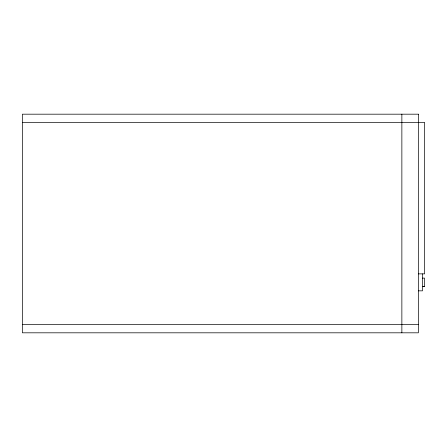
<?xml version="1.0" encoding="UTF-8"?>
<svg xmlns="http://www.w3.org/2000/svg" width="447" height="447" viewBox="0 0 447 447"><rect width="100%" height="100%" fill="white"/><g stroke="black" fill="none" stroke-linecap="round" stroke-linejoin="round"><path stroke-width="0.67" d="M22.35 122.433L424.65 122.433L424.65 273.866L418.364 273.866M422.488 278.112L424.549 278.112L424.549 286.594L422.488 286.594M422.488 286.359L424.549 286.359M418.364 290.835L422.488 290.835L422.488 273.866M22.35 324.567L418.364 324.567M401.864 114.186L401.864 332.814M418.364 114.186L22.35 114.186L22.35 332.814L418.364 332.814L418.364 114.186"/></g></svg>
